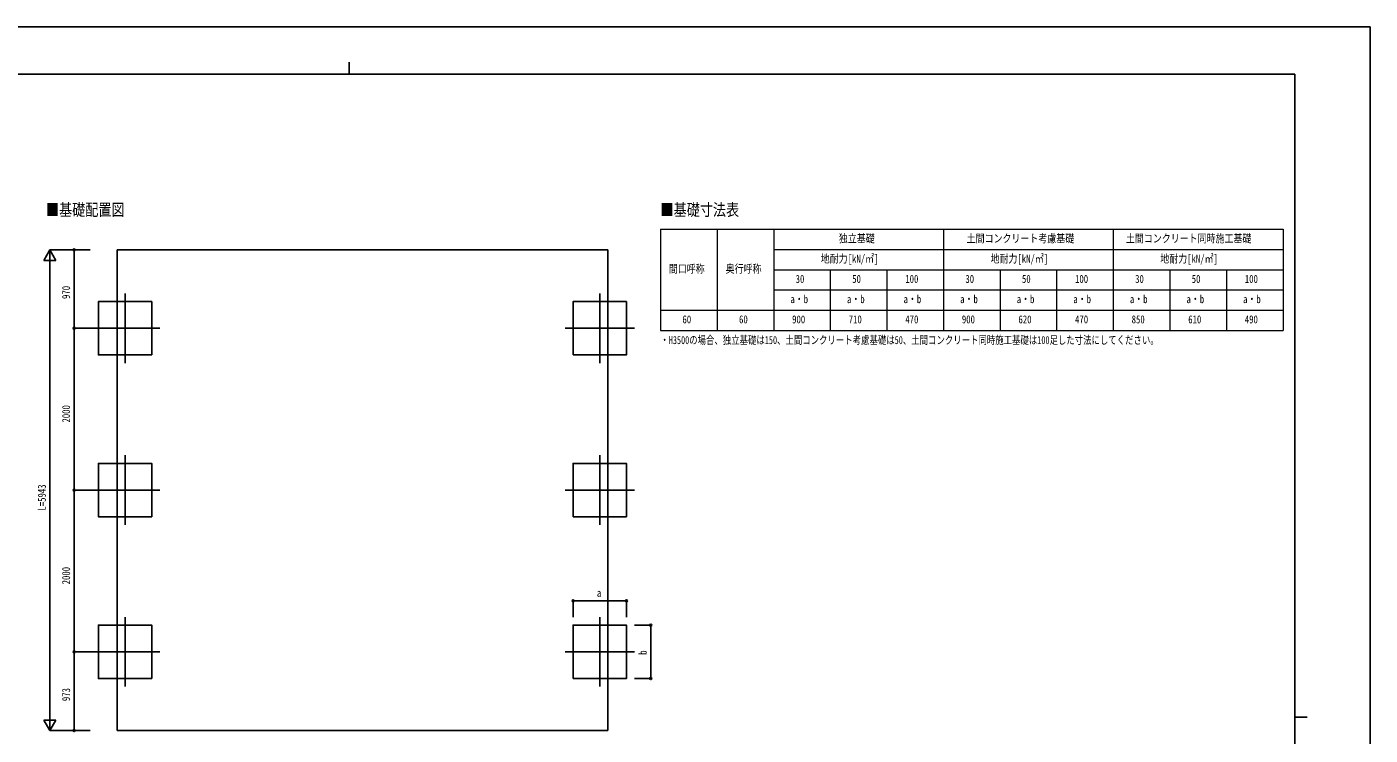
# Model space of a CAD drawing. Units: millimetres, scale not verified. Extents: x -12615 to 12615, y -8910 to 8910.
# Drawn here: x -4002 to 12615, y 155 to 8910 of the extents above; entities that cross this region are included whole.
import ezdxf
from ezdxf.enums import TextEntityAlignment as Align

# ---------------------------------------------------------------- set-up
doc = ezdxf.new("R2010")
doc.units = ezdxf.units.MM
doc.header["$LTSCALE"] = 40
doc.layers.add('0-1_TABLE1', color=7, linetype='Continuous', lineweight=18)
for name, color, linetype in [('0-2_USER1', 3, 'Continuous'), ('0-3_YKK_12', 2, 'Continuous'), ('0-5_YKK_A1', 4, 'Continuous'), ('0-6_YKK_D', 6, 'Continuous'), ('0-7_YKK_ZWAK', 7, 'Continuous')]:
    doc.layers.add(name, color=color, linetype=linetype)
doc.styles.add('ＭＳ ゴシック', font='')
doc.styles.get('ＭＳ ゴシック').set_extended_font_data('MS Gothic')

msp = doc.modelspace()

# ---------------------------------------------------------------- linework, layer by layer
at = {"layer": '0-1_TABLE1'}
for p, q in [((3837.2, 6407.77), (11537.2, 6407.77)), ((3837.2, 6407.77), (3837.2, 5157.77)), ((4537.2, 6407.77), (4537.2, 5157.77)), ((5237.2, 6407.77), (5237.2, 5157.77)), ((7337.2, 6407.77), (7337.2, 5157.77)), ((9437.2, 6407.77), (9437.2, 5157.77)), ((5237.2, 6157.77), (11537.2, 6157.77)), ((5237.2, 5907.77), (11537.2, 5907.77)), ((5937.2, 5907.77), (5937.2, 5157.77)), ((6637.2, 5907.77), (6637.2, 5157.77)), ((8037.2, 5907.77), (8037.2, 5157.77)), ((8737.2, 5907.77), (8737.2, 5157.77)), ((10137.2, 5907.77), (10137.2, 5157.77)), ((10837.2, 5907.77), (10837.2, 5157.77)), ((5237.2, 5657.77), (11537.2, 5657.77)), ((3837.2, 5157.77), (11537.2, 5157.77))]:
    msp.add_line(p, q, dxfattribs=at)
for points in [[(11537.2, 6407.77), (11537.2, 5907.77), (11537.2, 5157.77)], [(3837.2, 5407.77), (4537.2, 5407.77), (5237.2, 5407.77), (11537.2, 5407.77)]]:
    msp.add_lwpolyline(points, dxfattribs=at)
at = {"layer": '0-3_YKK_12'}
for p, q in [((-2787.74, 5614.16), (-2787.74, 4754.16)), ((3085.26, 5614.16), (3085.26, 4754.16)), ((-2357.74, 5184.16), (-3217.74, 5184.16)), ((2655.26, 5184.16), (3515.26, 5184.16)), ((-2787.74, 3614.16), (-2787.74, 2754.16)), ((3085.26, 3614.16), (3085.26, 2754.16)), ((-2357.74, 3184.16), (-3217.74, 3184.16)), ((2655.26, 3184.16), (3515.26, 3184.16)), ((-2787.74, 1614.16), (-2787.74, 754.16)), ((3085.26, 1614.16), (3085.26, 754.16)), ((-2357.74, 1184.16), (-3217.74, 1184.16)), ((2655.26, 1184.16), (3515.26, 1184.16))]:
    msp.add_line(p, q, dxfattribs=at)
at = {"layer": '0-5_YKK_A1'}
for p, q in [((-2886.24, 6153.87), (-2886.24, 211.35)), ((-2886.24, 211.35), (3183.76, 211.35))]:
    msp.add_line(p, q, dxfattribs=at)
msp.add_lwpolyline([(-2886.24, 6153.87), (3183.76, 6153.87), (3183.76, 211.35)], dxfattribs=at)
for points in [[(-2457.74, 4854.16), (-2457.74, 5514.16), (-3117.74, 5514.16), (-3117.74, 4854.16)], [(2755.26, 4854.16), (2755.26, 5514.16), (3415.26, 5514.16), (3415.26, 4854.16)], [(-2457.74, 2854.16), (-2457.74, 3514.16), (-3117.74, 3514.16), (-3117.74, 2854.16)], [(2755.26, 2854.16), (2755.26, 3514.16), (3415.26, 3514.16), (3415.26, 2854.16)], [(-2457.74, 854.16), (-2457.74, 1514.16), (-3117.74, 1514.16), (-3117.74, 854.16)], [(2755.26, 854.16), (2755.26, 1514.16), (3415.26, 1514.16), (3415.26, 854.16)]]:
    msp.add_lwpolyline(points, close=True, dxfattribs=at)
at = {"layer": '0-6_YKK_D'}
for p, q in [((-3717.74, 6153.87), (-3792.74, 6023.97)), ((-3217.74, 6153.87), (-3718.74, 6153.87)), ((-3717.74, 6153.87), (-3642.74, 6023.97)), ((-3717.74, 6153.87), (-3717.74, 5894.06)), ((-3217.74, 6153.87), (-3418.74, 6153.87)), ((-3417.74, 6153.87), (-3417.74, 5184.16)), ((-3792.74, 6023.97), (-3642.74, 6023.97)), ((-3717.74, 361.35), (-3717.74, 6003.87)), ((-3217.74, 5184.16), (-3418.74, 5184.16)), ((-3217.74, 5184.16), (-3418.74, 5184.16)), ((-3417.74, 3184.16), (-3417.74, 5184.16)), ((-3217.74, 3184.16), (-3418.74, 3184.16)), ((-3217.74, 3184.16), (-3418.74, 3184.16)), ((-3417.74, 1184.16), (-3417.74, 3184.16)), ((2755.26, 1614.16), (2755.26, 1815.16)), ((2755.26, 1814.16), (3415.26, 1814.16)), ((3415.26, 1614.16), (3415.26, 1815.16)), ((3515.26, 1514.16), (3716.26, 1514.16)), ((3715.26, 854.16), (3715.26, 1514.16)), ((-3217.74, 1184.16), (-3418.74, 1184.16)), ((-3217.74, 1184.16), (-3418.74, 1184.16)), ((-3417.74, 211.35), (-3417.74, 1184.16)), ((3515.26, 854.16), (3716.26, 854.16)), ((-3717.74, 211.35), (-3792.74, 341.26)), ((-3642.74, 341.26), (-3792.74, 341.26)), ((-3717.74, 211.35), (-3717.74, 471.16)), ((-3717.74, 211.35), (-3642.74, 341.26)), ((-3217.74, 211.35), (-3718.74, 211.35)), ((-3217.74, 211.35), (-3418.74, 211.35))]:
    msp.add_line(p, q, dxfattribs=at)
for centre in [(-3417.74, 6153.87), (-3417.74, 5184.16), (-3417.74, 5184.16), (-3417.74, 3184.16), (-3417.74, 3184.16), (2755.26, 1814.16), (3415.26, 1814.16), (3715.26, 1514.16), (-3417.74, 1184.16), (-3417.74, 1184.16), (3715.26, 854.16), (-3417.74, 211.35)]:
    msp.add_circle(centre, 12.75, dxfattribs=at)
at = {"layer": '0-7_YKK_ZWAK'}
for p, q in [((-14.94, 8475), (-14.94, 8325)), ((11685.06, 8325), (-11714.94, 8325)), ((11685.06, 8325), (11685.06, -7575)), ((11685.06, 375), (11835.06, 375))]:
    msp.add_line(p, q, dxfattribs=at)
msp.add_lwpolyline([(-12615, -8910), (12615, -8910), (12615, 8910), (-12615, 8910)], close=True, dxfattribs=at)

# ---------------------------------------------------------------- texts
at = {"layer": '0-1_TABLE1', "style": 'ＭＳ ゴシック', "width": 0.8}
for s, p in [('独立基礎', (6042.4, 6215.27)), ('土間コンクリート考慮基礎', (7624, 6215.27)), ('土間コンクリート同時施工基礎', (9594.4, 6215.27)), ('間口呼称', (3938.8, 5840.27)), ('奥行呼称', (4642.4, 5840.27)), ('地耐力[kN/㎡]', (5819.2, 5965.27)), ('地耐力[kN/㎡]', (7919.2, 5965.27)), ('地耐力[kN/㎡]', (10019.2, 5965.27)), ('30', (5508, 5715.27)), ('50', (6208, 5715.27)), ('100', (6864.8, 5715.27)), ('30', (7608, 5715.27)), ('50', (8308, 5715.27)), ('100', (8964.8, 5715.27)), ('30', (9708, 5715.27)), ('50', (10408, 5715.27)), ('100', (11064.8, 5715.27)), ('a・b', (5443.2, 5465.27)), ('a・b', (6143.2, 5465.27)), ('a・b', (6843.2, 5465.27)), ('a・b', (7543.2, 5465.27)), ('a・b', (8243.2, 5465.27)), ('a・b', (8943.2, 5465.27)), ('a・b', (9643.2, 5465.27)), ('a・b', (10343.2, 5465.27)), ('a・b', (11043.2, 5465.27)), ('60', (4108, 5215.27)), ('60', (4808, 5215.27)), ('900', (5464.8, 5215.27)), ('710', (6164.8, 5215.27)), ('470', (6864.8, 5215.27)), ('900', (7564.8, 5215.27)), ('620', (8264.8, 5215.27)), ('470', (8964.8, 5215.27)), ('850', (9664.8, 5215.27)), ('610', (10364.8, 5215.27)), ('490', (11064.8, 5215.27))]:
    msp.add_text(s, height=98.97, dxfattribs=at).set_placement(p, align=Align.BOTTOM_LEFT)
at = {"layer": '0-2_USER1', "style": 'ＭＳ ゴシック'}
for s, height, width, p in [('■基礎配置図', 148.5, 0.8, (-3765.74, 6530.31)), ('■基礎寸法表', 148.5, 0.8, (3836.68, 6530.53)), ('・H3500の場合、独立基礎は150、土間コンクリート考慮基礎は50、土間コンクリート同時施工基礎は100足した寸法にしてください。', 98.97, 0.75, (3835.37, 4959.27))]:
    msp.add_text(s, height=height, dxfattribs=dict(at, width=width)).set_placement(p, align=Align.BOTTOM_LEFT)
at = {"layer": '0-6_YKK_D', "style": 'ＭＳ ゴシック', "width": 0.8}
for s, p in [('970', (-3437.74, 5546.61)), ('2000', (-3437.74, 4018.56)), ('L=5943', (-3737.74, 2930.61)), ('2000', (-3437.74, 2018.56)), ('b', (3695.26, 1148.16)), ('973', (-3437.74, 575.36))]:
    msp.add_text(s, height=98.97, rotation=90, dxfattribs=at).set_placement(p, align=Align.BOTTOM_LEFT)
msp.add_text('a', height=98.97, dxfattribs=at).set_placement((3049.26, 1834.16), align=Align.BOTTOM_LEFT)

doc.saveas('drawing.dxf')
